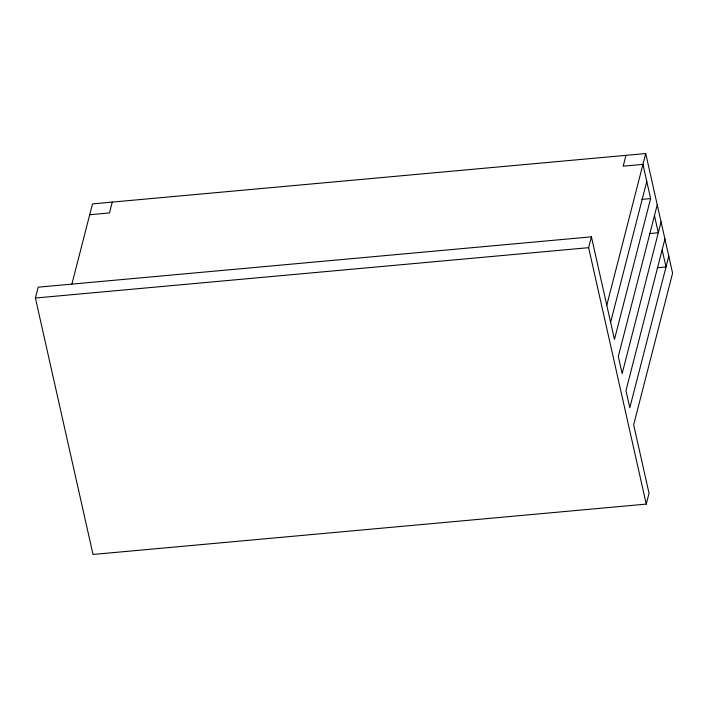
<?xml version="1.0" encoding="UTF-8"?>
<svg xmlns="http://www.w3.org/2000/svg" width="708" height="708" viewBox="0 0 708 708"><rect width="100%" height="100%" fill="white"/><g stroke="black" fill="none" stroke-linecap="round" stroke-linejoin="round"><path stroke-width="1.06" d="M71.897 284.085L92.491 203.895L645.723 153.539L672.6 273.155L633.66 424.827L649.032 493.272L646.254 504.105L93.022 554.461L35.4 298.024L38.179 287.183L591.419 236.835L614.464 339.406L650.625 198.567L642.944 164.371L623.182 166.176L625.969 155.335M112.253 202.09L109.466 212.931L89.712 214.728M646.254 504.105L588.631 247.667L591.419 236.835M606.783 305.219L645.723 153.539M610.623 322.317L646.785 181.469M657.245 204.824L618.305 356.505L622.146 373.603L661.086 221.923M668.803 256.11L629.81 407.737L625.969 390.639L664.927 239.021M641.846 199.364L650.625 198.567M649.528 233.56L658.307 232.755L654.466 215.666M35.4 298.024L588.631 247.667M657.236 267.748L666.024 266.951L662.148 249.853"/></g></svg>
